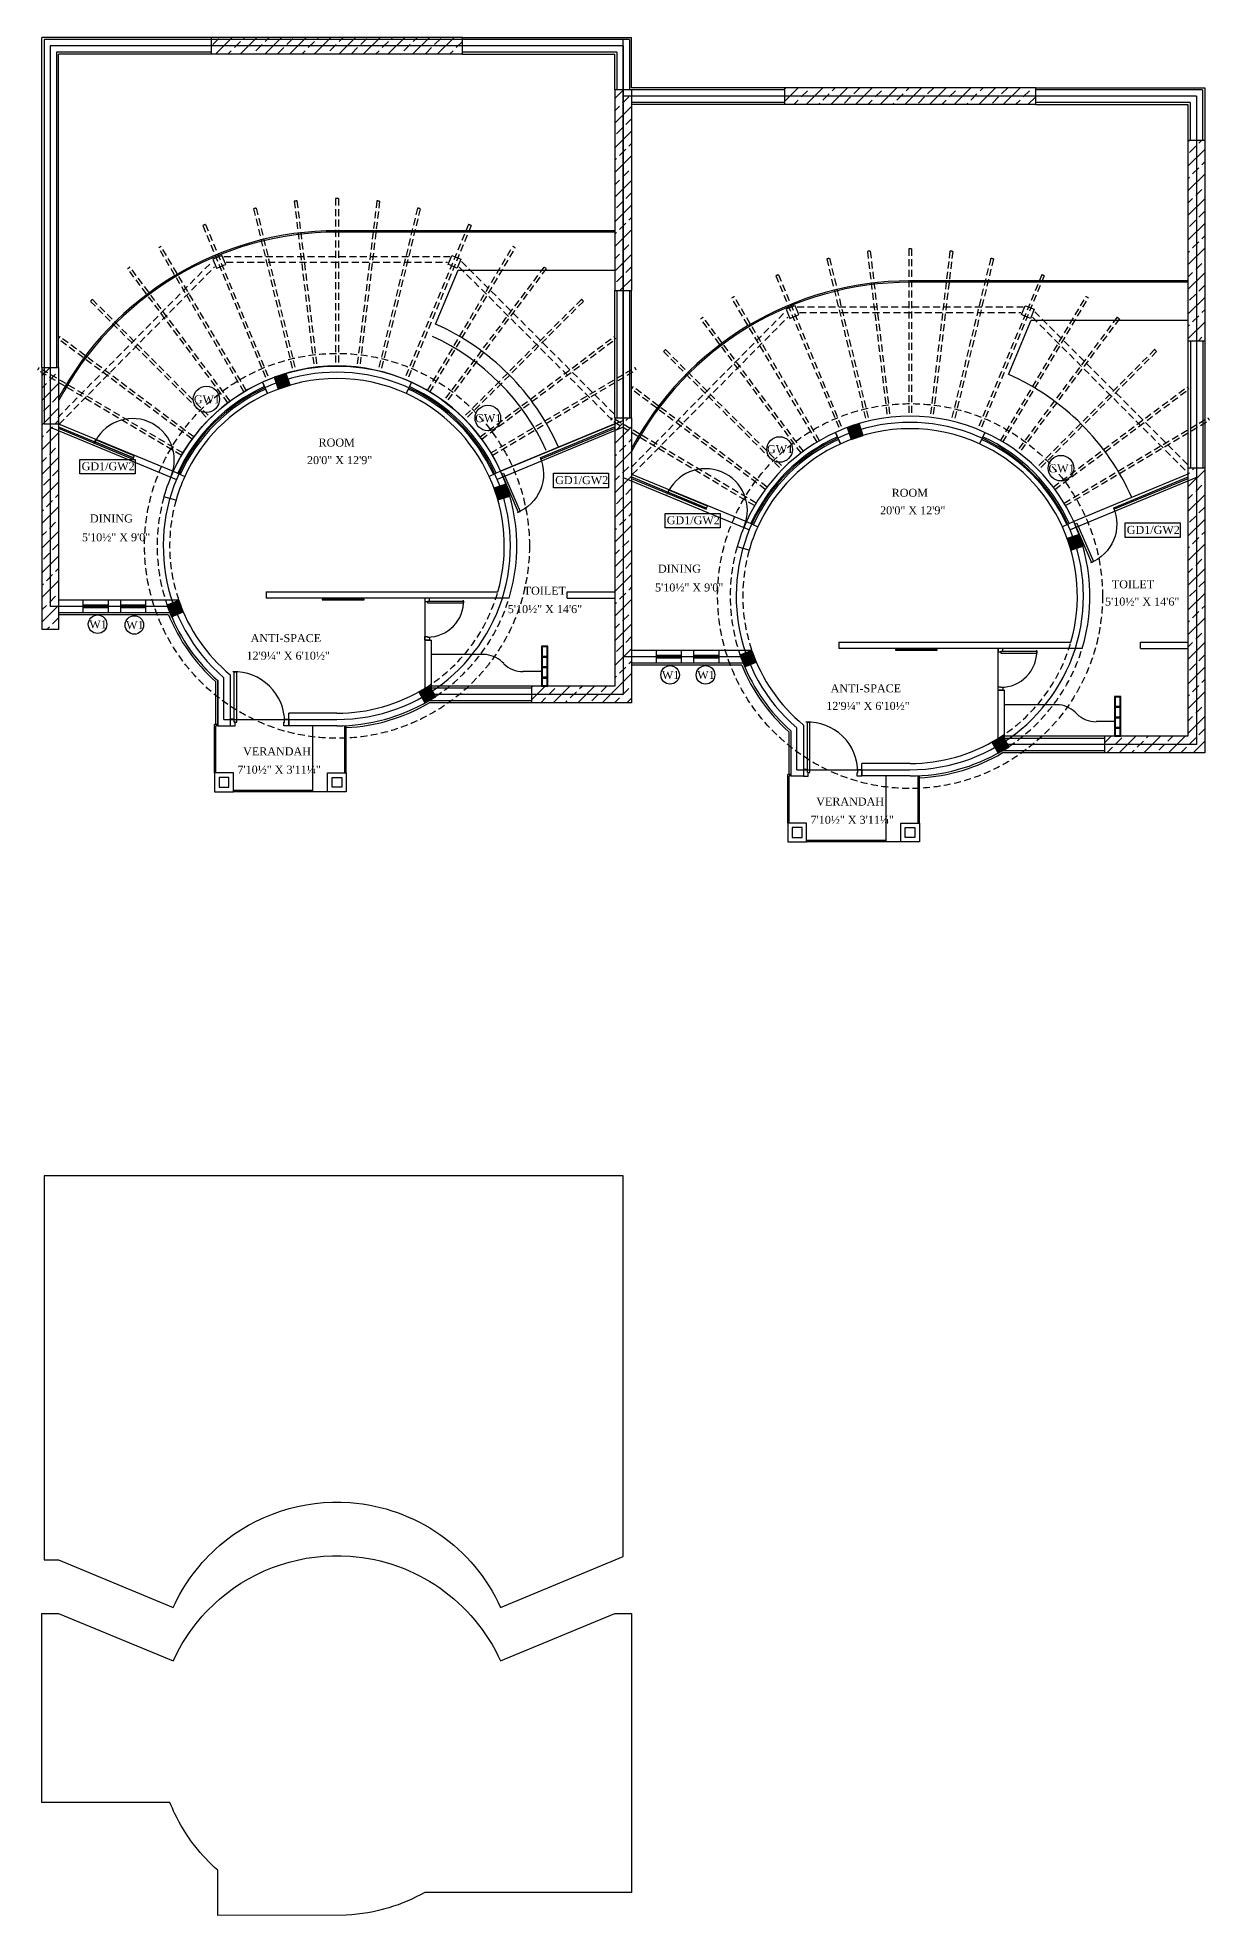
# Model space of a CAD drawing. Extents: x -87 to 3795, y -1857 to 1499.
# Drawn here: x 2230 to 3071, y -1857 to -511 of the extents above; entities that cross this region are included whole.
import ezdxf

# ---------------------------------------------------------------- set-up
doc = ezdxf.new("R2010")
doc.units = 0
doc.header["$LTSCALE"] = 20
doc.header["$MEASUREMENT"] = 0
doc.linetypes.add('HIDDEN', pattern=[0.375, 0.25, -0.125])
doc.layers.get('0').update_dxf_attribs({"linetype": 'CONTINUOUS'})
for name, color, linetype in [('AREA', 3, 'CONTINUOUS'), ('centreline', 31, 'CONTINUOUS'), ('COLUMN', 31, 'CONTINUOUS'), ('DOOR', 1, 'CONTINUOUS'), ('glass', 4, 'CONTINUOUS'), ('GLASS BRICKS', 4, 'CONTINUOUS'), ('HATCH', 8, 'CONTINUOUS'), ('kalkaal', 7, 'CONTINUOUS'), ('pergola', 7, 'CONTINUOUS'), ('text', 2, 'CONTINUOUS'), ('wall', 13, 'CONTINUOUS'), ('win text', 2, 'CONTINUOUS'), ('window', 4, 'CONTINUOUS'), ('window sill', 5, 'CONTINUOUS')]:
    doc.layers.add(name, color=color, linetype=linetype)
doc.layers.add('correct', color=230, linetype='CONTINUOUS', plot=False)
doc.styles.add('style5', font='times_2.ttf')
pattern_1 = [(45, (-93171.765, 72186.083), (-8.8388348, 8.8388348), []), (45, (-93162.926, 72186.083), (-8.8388348, 8.8388348), [6.25, -3.125])]

# ---------------------------------------------------------------- blocks, each defined once
blk = doc.blocks.new('DR1H902')
at = {"color": 0}
for p, q in [((-0.5, 0), (-0.5, 1)), ((-0.5, 1), (-0.45, 1)), ((-0.45, 0), (-0.45, 1)), ((-0.5, 0), (-0.45, 0))]:
    blk.add_line(p, q, dxfattribs=at)
blk.add_arc((-0.5, 0), 1, 0, 91.707, dxfattribs=at)
blk = doc.blocks.new('A$C3B4262AC')
at = {"layer": 'DOOR'}
for p, q in [((0, 4), (0, 0)), ((2.5, 4), (0, 4)), ((0, 0), (3, 0)), ((2.5, 2.25), (2.5, 4)), ((3, 2.25), (2.5, 2.25)), ((3, 0), (3, 2.25))]:
    blk.add_line(p, q, dxfattribs=at)
blk = doc.blocks.new('A$C1F9E242A')
blk.add_blockref('A$C3B4262AC', (0, 0))
at = {"xscale": -1}
blk.add_blockref('A$C3B4262AC', (36, 0), dxfattribs=at)
at = {"layer": 'DOOR', "xscale": -31, "yscale": 31, "zscale": 68.88888888888889}
blk.add_blockref('DR1H902', (18, 2.2), dxfattribs=at)
blk = doc.blocks.new('*U18')
at = {"xscale": 1.333333333333333, "yscale": 1.333333333333333, "zscale": 1.333333333333333}
blk.add_blockref('A$C1F9E242A', (-44, -5.4), dxfattribs=at)
blk = doc.blocks.new('DR1H1802')
at = {"color": 0}
for p, q in [((-0.5, 0.1125), (-1.5, 0.1125)), ((-1.5, 0.0625), (-1.5, 0.1125)), ((-0.5, 0.0625), (-1.5, 0.0625)), ((-0.5, 0.0625), (-0.5, 0.1125)), ((-0.5, 0.09375), (-0.5, 0.09375))]:
    blk.add_line(p, q, dxfattribs=at)
blk.add_arc((-0.5, 0), 1, 0, 180, dxfattribs=at)

msp = doc.modelspace()

# ---------------------------------------------------------------- hatches: boundary and pattern name
at = {"layer": 'HATCH'}
h = msp.add_hatch(dxfattribs=at)
h.set_pattern_fill('ANSI33', color=256, scale=50, style=0)
h.set_pattern_definition(pattern_1)
h.paths.add_polyline_path([(2355.2, -510.5), (2355.2, -522.5), (2535.2, -522.5), (2535.2, -510.5)])
h = msp.add_hatch(dxfattribs=at)
h.set_pattern_fill('ANSI33', color=256, scale=50, style=0)
h.set_pattern_definition(pattern_1)
h.paths.add_polyline_path([(2644.5, -692), (2656.5, -692), (2656.5, -548), (2644.5, -548)])
h = msp.add_hatch(dxfattribs=at)
h.set_pattern_fill('ANSI33', color=256, scale=50, style=0)
h.set_pattern_definition(pattern_1)
h.paths.add_polyline_path([(2766.3, -546.5), (2766.3, -558.5), (2946.3, -558.5), (2946.3, -558.5), (2946.3, -546.5)])
h = msp.add_hatch(dxfattribs=at)
h.set_pattern_fill('ANSI33', color=256, scale=50, style=0)
h.set_pattern_definition(pattern_1)
h.paths.add_polyline_path([(3067.5, -584.1), (3055.5, -584.1), (3055.5, -728), (3067.5, -728)])
h = msp.add_hatch(dxfattribs=at)
h.set_pattern_fill('ANSI33', color=256, scale=50, style=0)
h.set_pattern_definition(pattern_1)
h.paths.add_polyline_path([(2245.6, -747.1), (2233.6, -747.1), (2233.6, -935), (2245.6, -935)])
for points in [[(2400.2, -754.1), (2403.1, -762.7), (2411.6, -759.8), (2408.8, -751.3)], [(2811.2, -790.1), (2814, -798.7), (2822.6, -795.8), (2819.7, -787.3)], [(2557.8, -833.6), (2560.6, -842.1), (2569.1, -839.3), (2566.3, -830.8)], [(2968.8, -869.6), (2971.6, -878.1), (2980.2, -875.3), (2977.4, -866.8)], [(2323.2, -917.5), (2326.6, -925.8), (2334.9, -922.4), (2331.5, -914.1)], [(2734.2, -953.4), (2737.6, -961.8), (2745.9, -958.4), (2742.5, -950)], [(2504, -979.6), (2508.3, -987.5), (2516.2, -983.2), (2511.9, -975.3)], [(2914.9, -1015.7), (2919.3, -1023.6), (2927.2, -1019.3), (2922.9, -1011.4)]]:
    msp.add_hatch(color=256, dxfattribs=at).paths.add_polyline_path(points)
h = msp.add_hatch(dxfattribs=at)
h.set_pattern_fill('ANSI33', color=256, scale=50, style=0)
h.set_pattern_definition(pattern_1)
h.paths.add_polyline_path([(2644.5, -975.5), (2584.9, -975.5), (2584.9, -987.5), (2656.5, -987.5), (2656.5, -783.1), (2644.5, -783.1)])
h = msp.add_hatch(dxfattribs=at)
h.set_pattern_fill('ANSI33', color=256, scale=50, style=0)
h.set_pattern_definition(pattern_1)
h.paths.add_polyline_path([(3055.5, -1011.5), (2995.9, -1011.5), (2995.9, -1023.5), (3067.5, -1023.5), (3067.5, -819.1), (3055.5, -819.1)])

# ---------------------------------------------------------------- linework, layer by layer
for p, q in [((2233.6, -747.1), (2233.6, -510.5)), ((2355.2, -510.5), (2233.6, -510.5)), ((2535.2, -510.5), (2656.5, -510.5)), ((2656.5, -546.5), (2656.5, -510.5)), ((2245.6, -747.1), (2245.6, -522.5)), ((2355.2, -522.5), (2245.6, -522.5)), ((2535.2, -522.5), (2644.5, -522.5)), ((2644.5, -548), (2644.5, -522.5)), ((2766.3, -546.5), (2656.5, -546.5)), ((2946.3, -546.5), (3067.5, -546.5)), ((3067.5, -546.5), (3067.5, -584.1)), ((2766.3, -558.5), (2656.5, -558.5)), ((2946.3, -558.5), (3055.5, -558.5)), ((3055.5, -558.5), (3055.5, -584.1)), ((2529.8, -649), (2445.2, -649)), ((2529.8, -650), (2445.2, -650)), ((2644.5, -649), (2529.8, -649)), ((2644.5, -650), (2529.8, -650)), ((2515.9, -716.1), (2532, -677.2)), ((2532, -677.2), (2644.5, -677.2)), ((2940.8, -685), (2856.2, -685)), ((2940.8, -686), (2856.2, -686)), ((3055.5, -685), (2940.8, -685)), ((3055.5, -686), (2940.8, -686)), ((2644.5, -783.1), (2644.5, -692)), ((2656.5, -783.1), (2656.5, -692)), ((2926.9, -752.1), (2943, -713.2)), ((2943, -713.2), (3055.5, -713.2)), ((3055.5, -728), (3055.5, -819.1)), ((3067.5, -728), (3067.5, -819.1)), ((2245.6, -787.5), (2327.8, -821.5)), ((2644.5, -787.6), (2562.5, -821.5)), ((2656.5, -823.5), (2738.8, -857.5)), ((3055.5, -823.6), (2973.6, -857.5)), ((2508.4, -942.5), (2508.4, -912.5)), ((2610.4, -908), (2644.6, -908)), ((2610.4, -912.5), (2610.4, -908)), ((2610.4, -912.5), (2644.6, -912.5)), ((2324.4, -924.5), (2245.6, -924.5)), ((2552.4, -953), (2512.9, -953)), ((2919.4, -978.5), (2919.4, -948.5)), ((3021.5, -944), (3055.5, -944)), ((3021.5, -948.5), (3021.5, -944)), ((3021.5, -948.5), (3055.5, -948.5)), ((2591.9, -965), (2578.5, -965)), ((2735.5, -960.5), (2656.5, -960.5)), ((2358.2, -972.3), (2358.2, -1003)), ((2584.9, -975.5), (2512.9, -975.5)), ((2584.9, -987.5), (2511.3, -987.5)), ((2963.4, -989), (2923.9, -989)), ((2359.7, -1003), (2357.4, -1003)), ((2357.4, -1037.8), (2357.4, -1003)), ((2359.7, -1004), (2358.4, -1004)), ((2358.4, -1037.8), (2358.4, -1004)), ((2427.9, -1051.3), (2427.9, -1004)), ((2450.9, -1037.8), (2450.9, -1003.9)), ((2451.9, -1037.8), (2451.9, -1003.9)), ((2769.2, -1008.3), (2769.2, -1039)), ((3002.9, -1001), (2989.6, -1001)), ((2995.9, -1011.5), (2923.9, -1011.5)), ((2995.9, -1023.5), (2922.3, -1023.5)), ((2770.7, -1039), (2768.5, -1039)), ((2768.5, -1073.8), (2768.5, -1039)), ((2770.7, -1040), (2769.5, -1040)), ((2769.5, -1073.8), (2769.5, -1040)), ((2839, -1087.3), (2839, -1040)), ((2862, -1073.8), (2862, -1039.9)), ((2863, -1073.8), (2863, -1039.9)), ((2427.9, -1050.3), (2370.9, -1050.3)), ((2438.4, -1051.3), (2370.9, -1051.3)), ((2839, -1086.3), (2782, -1086.3)), ((2849.5, -1087.3), (2782, -1087.3))]:
    msp.add_line(p, q)
for points in [[(2357.4, -1051.3), (2370.9, -1051.3), (2370.9, -1037.8), (2357.4, -1037.8)], [(2451.9, -1051.3), (2438.4, -1051.3), (2438.4, -1037.8), (2451.9, -1037.8)], [(2768.5, -1087.3), (2782, -1087.3), (2782, -1073.8), (2768.5, -1073.8)], [(2863, -1087.3), (2849.5, -1087.3), (2849.5, -1073.8), (2863, -1073.8)]]:
    msp.add_lwpolyline(points, close=True)
at = {"linetype": 'HIDDEN'}
for centre in [(2445.2, -875), (2856.2, -911)]:
    msp.add_circle(centre, 138, dxfattribs=at)
for centre, radius, start, end in [((2445.2, -875), 226, 90, 152.0209), ((2445.2, -875), 225, 90, 152.5041), ((2856.2, -911), 226, 90, 152.0669), ((2856.2, -911), 225, 90, 152.551), ((2445.2, -875), 174, 23.982, 66.018), ((2856.2, -911), 174, 23.982, 66.018), ((2445.2, -875), 129, 114.4991, 155.5009), ((2445.2, -875), 120, 114.4991, 155.5009), ((2445.2, -875), 120, 24.4991, 65.5009), ((2445.2, -875), 129, 24.4991, 65.5009), ((2856.2, -911), 129, 114.4991, 155.5009), ((2856.2, -911), 129, 24.4991, 65.5009), ((2856.2, -911), 120, 114.4991, 155.5009), ((2856.2, -911), 120, 24.4991, 65.5009), ((2445.2, -875), 130.5, 202.291, 228.1897), ((2549.5, -973.9), 21.1, 43.4413, 82.0364), ((2578.6, -945.3), 19.8, 225.7427, 270.1546), ((2856.2, -911), 130.5, 202.291, 228.1897), ((2445.2, -875), 130.5, 272.9649, 300.4503), ((2960.5, -1009.9), 21.1, 43.4413, 82.0364), ((2989.6, -981.3), 19.8, 225.7427, 270.1546), ((2856.2, -911), 130.5, 272.9649, 300.4503)]:
    msp.add_arc(centre, radius, start, end)
for centre, radius, start, end in [((2445.2, -875), 129, 164.1278, 198.9656), ((2445.2, -875), 120, 164.1278, 198.9656), ((2856.2, -911), 129, 164.1278, 198.9656), ((2856.2, -911), 120, 164.1278, 198.9656), ((2445.2, -875), 120, 301.7883, 344.038), ((2445.2, -875), 129, 303.2907, 343.1003), ((2856.2, -911), 120, 301.7883, 344.038), ((2856.2, -911), 129, 303.2907, 343.1003)]:
    msp.add_arc(centre, radius, start, end, dxfattribs=at)
at = {"layer": 'AREA'}
msp.add_line((2359.7, -1004), (2359.7, -971.6), dxfattribs=at)
for points in [[(2245.6, -787.5), (2327.8, -821.5, -0.108644), (2361, -777.2, -0.198648), (2454.7, -746.4, -0.273839), (2562.5, -821.5), (2650.5, -785.1), (2650.5, -512), (2235.1, -512), (2235.2, -787.5)], [(2245.6, -1602.1), (2327.8, -1636.1, -0.108644), (2361, -1591.8, -0.198648), (2454.7, -1561, -0.273839), (2562.5, -1636.1), (2650.5, -1599.7), (2650.5, -1326.6), (2235.1, -1326.6), (2235.2, -1602.1)]]:
    msp.add_lwpolyline(points, format="xyb", close=True, dxfattribs=at)
msp.add_lwpolyline([(2245.6, -1640.5), (2327.8, -1674.5, -0.108644), (2361, -1630.2, -0.198648), (2454.7, -1599.4, -0.273839), (2562.5, -1674.5), (2644.5, -1640.5), (2656.5, -1640.5), (2656.5, -1840.5), (2508.3, -1840.5, -0.054707), (2482.4, -1851.5, -0.060154), (2451.9, -1856.8), (2359.7, -1857), (2359.7, -1824.6, -0.046657), (2343.2, -1807.1, -0.069738), (2325.4, -1776), (2233.6, -1776), (2233.6, -1640.5), (2245.6, -1640.5)], format="xyb", dxfattribs=at)
msp.add_arc((2445.2, -875), 129, 217.8018, 228.4869, dxfattribs=at)
at = {"layer": 'centreline'}
for p, q in [((2650.5, -516.5), (2239.6, -516.5)), ((2239.6, -516.5), (2239.6, -918.5)), ((2650.5, -516.5), (2650.5, -981.5)), ((3061.5, -552.5), (2650.5, -552.5)), ((3061.5, -552.5), (3061.5, -1017.5)), ((2239.6, -789.9), (2330.1, -827.4)), ((2650.5, -789.9), (2560.1, -827.4)), ((2650.5, -825.9), (2741, -863.4)), ((3061.5, -825.9), (2971.1, -863.4)), ((2328.4, -918.5), (2239.6, -918.5)), ((2739.4, -954.5), (2650.5, -954.5)), ((2364.1, -999.5), (2364.1, -969.6)), ((2650.5, -981.5), (2509.6, -981.5)), ((2364.1, -999.5), (2445.1, -999.5)), ((2775, -1035.5), (2775, -1005.6)), ((3061.5, -1017.5), (2920.5, -1017.5)), ((2775, -1035.5), (2856.1, -1035.5))]:
    msp.add_line(p, q, dxfattribs=at)
for centre in [(2445.1, -875), (2856, -911)]:
    msp.add_arc(centre, 124.5, 269.991, 229.413, dxfattribs=at)
at = {"layer": 'COLUMN'}
for points in [[(2403.1, -762.7), (2411.6, -759.8), (2408.8, -751.3), (2400.2, -754.1)], [(2814, -798.7), (2822.6, -795.8), (2819.7, -787.3), (2811.2, -790.1)], [(2560.6, -842.1), (2569.1, -839.3), (2566.3, -830.8), (2557.8, -833.6)], [(2971.6, -878.1), (2980.2, -875.3), (2977.4, -866.8), (2968.8, -869.6)], [(2326.6, -925.8), (2334.9, -922.4), (2331.5, -914.1), (2323.2, -917.5)], [(2737.6, -961.8), (2745.9, -958.4), (2742.5, -950), (2734.2, -953.4)], [(2508.3, -987.5), (2516.2, -983.2), (2511.9, -975.3), (2504, -979.6)], [(2919.3, -1023.6), (2927.2, -1019.3), (2922.9, -1011.4), (2914.9, -1015.7)]]:
    msp.add_lwpolyline(points, close=True, dxfattribs=at)
at = {"layer": 'correct'}
msp.add_arc((2445.2, -875), 165, 24.4991, 65.5009, dxfattribs=at)
at = {"layer": 'glass'}
for p, q in [((2245.6, -789.7), (2299.2, -811.9)), ((2245.6, -790.7), (2298.8, -812.8)), ((2644.5, -789.7), (2591.1, -811.9)), ((2644.5, -790.8), (2591.5, -812.8)), ((2656.5, -825.6), (2710.3, -847.9)), ((2656.5, -826.7), (2709.9, -848.8)), ((3055.5, -825.8), (3002.1, -847.9)), ((3055.5, -826.9), (3002.5, -848.8))]:
    msp.add_line(p, q, dxfattribs=at)
for points in [[(2434.7, -913.3), (2434.7, -913.8), (2464.7, -913.8), (2464.7, -913.3)], [(2845.7, -949.3), (2845.7, -949.8), (2875.7, -949.8), (2875.7, -949.3)]]:
    msp.add_lwpolyline(points, close=True, dxfattribs=at)
for centre, start, end in [((2445.2, -875), 156.5991, 156.9595), ((2445.2, -875), 23.0405, 23.4009), ((2856.2, -911), 156.5991, 156.9595), ((2856.2, -911), 23.0405, 23.4009)]:
    msp.add_arc(centre, 159, start, end, dxfattribs=at)
at = {"layer": 'GLASS BRICKS'}
for points in [[(2591.9, -947), (2591.9, -954.5), (2596.4, -954.5), (2596.4, -947)], [(2591.9, -954.5), (2591.9, -962), (2596.4, -962), (2596.4, -954.5)], [(2591.9, -962), (2591.9, -969.5), (2596.4, -969.5), (2596.4, -962)], [(2591.9, -969.5), (2591.9, -975.5), (2596.4, -975.5), (2596.4, -969.5)], [(3002.9, -983), (3002.9, -990.5), (3007.4, -990.5), (3007.4, -983)], [(3002.9, -990.5), (3002.9, -998), (3007.4, -998), (3007.4, -990.5)], [(3002.9, -998), (3002.9, -1005.5), (3007.4, -1005.5), (3007.4, -998)], [(3002.9, -1005.5), (3002.9, -1011.5), (3007.4, -1011.5), (3007.4, -1005.5)]]:
    msp.add_lwpolyline(points, close=True, dxfattribs=at)
at = {"layer": 'GLASS BRICKS', "color": 8}
for points in [[(2592.4, -947.5), (2592.4, -954), (2595.9, -954), (2595.9, -947.5)], [(2592.4, -955), (2592.4, -961.5), (2595.9, -961.5), (2595.9, -955)], [(2592.4, -962.5), (2592.4, -969), (2595.9, -969), (2595.9, -962.5)], [(2592.4, -970), (2592.4, -975), (2595.9, -975), (2595.9, -970)], [(3003.4, -983.5), (3003.4, -990), (3006.9, -990), (3006.9, -983.5)], [(3003.4, -991), (3003.4, -997.5), (3006.9, -997.5), (3006.9, -991)], [(3003.4, -998.5), (3003.4, -1005), (3006.9, -1005), (3006.9, -998.5)], [(3003.4, -1006), (3003.4, -1011), (3006.9, -1011), (3006.9, -1006)]]:
    msp.add_lwpolyline(points, close=True, dxfattribs=at)
at = {"layer": 'kalkaal'}
for points in [[(2358.9, -675.9), (2360.9, -675.1), (2362.3, -674.5), (2363.9, -673.8), (2365.4, -673.2), (2362.7, -666.8), (2361.6, -667.2), (2360.7, -667.6), (2359.8, -667.9), (2359.2, -668.2), (2356.2, -669.4)], [(2531.4, -675.9), (2529.5, -675.1), (2528, -674.5), (2526.5, -673.8), (2525, -673.2), (2527.6, -666.8), (2528.7, -667.2), (2529.6, -667.6), (2530.5, -667.9), (2531.1, -668.2), (2534.1, -669.4)], [(2769.9, -711.9), (2771.9, -711.1), (2773.4, -710.5), (2774.9, -709.8), (2776.4, -709.2), (2773.7, -702.8), (2772.6, -703.2), (2771.8, -703.6), (2770.9, -703.9), (2770.2, -704.2), (2767.3, -705.4)], [(2942.5, -711.9), (2940.5, -711.1), (2939.1, -710.5), (2937.5, -709.8), (2936, -709.2), (2938.7, -702.8), (2939.8, -703.2), (2940.7, -703.6), (2941.5, -703.9), (2942.2, -704.2), (2945.2, -705.4)], [(2360.7, -1048), (2367.7, -1048), (2367.7, -1041), (2360.7, -1041)], [(2448.7, -1048), (2441.7, -1048), (2441.7, -1041), (2448.7, -1041)], [(2771.7, -1084), (2778.7, -1084), (2778.7, -1077), (2771.7, -1077)], [(2859.7, -1084), (2852.7, -1084), (2852.7, -1077), (2859.7, -1077)]]:
    msp.add_lwpolyline(points, close=True, dxfattribs=at)
at = {"layer": 'pergola', "linetype": 'HIDDEN'}
for p, q in [((2414.6, -627.9), (2428.8, -746.9)), ((2416.5, -627.7), (2430.8, -746.6)), ((2444.2, -626), (2444.2, -745.8)), ((2446.2, -626), (2446.2, -745.8)), ((2473.8, -627.7), (2459.5, -746.6)), ((2475.8, -627.9), (2461.5, -746.9)), ((2348.9, -645.4), (2394.9, -756.3)), ((2350.8, -644.6), (2396.7, -755.5)), ((2385.4, -633.3), (2413.7, -749.9)), ((2387.3, -632.8), (2415.6, -749.3)), ((2503, -632.8), (2474.7, -749.3)), ((2504.9, -633.3), (2476.6, -749.9)), ((2539.5, -644.6), (2493.6, -755.5)), ((2541.4, -645.4), (2495.4, -756.3)), ((2244.9, -783.1), (2355.8, -671)), ((2378.5, -764.6), (2317.3, -661.4)), ((2380.2, -763.6), (2319, -660.3)), ((2364.1, -667.6), (2526.2, -667.6)), ((2365.8, -671.6), (2524.5, -671.6)), ((2510.1, -763.6), (2571.3, -660.3)), ((2511.8, -764.7), (2573, -661.4)), ((2534.5, -671.1), (2644.4, -780.9)), ((2796.4, -669.3), (2824.8, -785.9)), ((2798.4, -668.8), (2826.7, -785.3)), ((2825.6, -663.9), (2839.9, -782.9)), ((2827.6, -663.7), (2841.8, -782.6)), ((2855.2, -662), (2855.2, -781.8)), ((2857.2, -662), (2857.2, -781.8)), ((2884.8, -663.7), (2870.6, -782.6)), ((2886.8, -663.9), (2872.6, -782.9)), ((2914, -668.8), (2885.7, -785.3)), ((2916, -669.3), (2887.7, -785.9)), ((2246, -787.7), (2357.4, -675)), ((2367, -772.4), (2295.1, -676.3)), ((2368.6, -771.2), (2296.7, -675.1)), ((2593.6, -675.1), (2521.6, -771.2)), ((2595.2, -676.3), (2523.2, -772.4)), ((2532.9, -675.1), (2642.9, -785.1)), ((2760, -681.4), (2806, -792.3)), ((2761.8, -680.6), (2807.8, -791.5)), ((2950.6, -680.6), (2904.6, -791.5)), ((2952.4, -681.4), (2906.5, -792.3)), ((2268.4, -699.7), (2353.3, -784.6)), ((2269.8, -698.3), (2354.7, -783.2)), ((2620.5, -698.3), (2535.6, -783.2)), ((2621.9, -699.7), (2537, -784.6)), ((2789.6, -800.6), (2728.4, -697.4)), ((2791.3, -799.6), (2730.1, -696.3)), ((2921.1, -799.6), (2982.3, -696.3)), ((2922.8, -800.7), (2984.1, -697.4)), ((2656.5, -818.5), (2766.8, -707)), ((2657.1, -823.7), (2768.5, -711)), ((2778.1, -808.4), (2706.1, -712.3)), ((2779.7, -807.2), (2707.7, -711.1)), ((2775.2, -703.6), (2937.2, -703.6)), ((2776.8, -707.6), (2935.6, -707.6)), ((3004.7, -711.1), (2932.7, -807.2)), ((3006.3, -712.3), (2934.3, -808.4)), ((2943.9, -711.1), (3055.5, -822.7)), ((2945.6, -707.1), (3055.4, -816.9)), ((2341.3, -798.5), (2245.3, -726.6)), ((2342.5, -796.9), (2246.5, -725)), ((2547.8, -796.9), (2643.9, -725)), ((2549, -798.5), (2645.1, -726.6)), ((2679.4, -735.7), (2764.3, -820.6)), ((2680.8, -734.3), (2765.8, -819.2)), ((3031.6, -734.3), (2946.7, -819.2)), ((3033, -735.7), (2948.1, -820.6)), ((2333.7, -810.1), (2230.5, -748.9)), ((2334.7, -808.4), (2231.5, -747.2)), ((2555.6, -808.4), (2658.8, -747.2)), ((2556.6, -810.1), (2659.8, -748.9)), ((2752.4, -834.5), (2656.3, -762.6)), ((2753.6, -832.9), (2657.5, -761)), ((2958.9, -832.9), (3054.9, -761)), ((2960.1, -834.5), (3056.1, -762.6)), ((2744.7, -846.1), (2641.5, -784.9)), ((2745.8, -844.4), (2642.5, -783.2)), ((2966.7, -844.4), (3069.9, -783.2)), ((2967.7, -846.1), (3070.9, -784.9))]:
    msp.add_line(p, q, dxfattribs=at)
for centre, start, end in [((2445.2, -875), 96.5984, 97.0587), ((2445.2, -875), 89.7699, 90.2301), ((2445.2, -875), 82.9413, 83.4016), ((2445.2, -875), 112.2699, 112.7301), ((2445.2, -875), 103.4308, 103.891), ((2445.2, -875), 76.109, 76.5692), ((2445.2, -875), 67.2699, 67.7301), ((2445.2, -875), 120.4359, 120.8961), ((2445.2, -875), 59.1035, 59.5637), ((2856.2, -911), 103.4308, 103.891), ((2856.2, -911), 96.5984, 97.0587), ((2856.2, -911), 89.7699, 90.2301), ((2856.2, -911), 82.9413, 83.4016), ((2856.2, -911), 76.109, 76.5692), ((2445.2, -875), 126.6036, 127.0638), ((2445.2, -875), 52.9363, 53.3965), ((2856.2, -911), 112.2699, 112.7301), ((2856.2, -911), 67.2699, 67.7301), ((2445.2, -875), 134.7699, 135.2301), ((2445.2, -875), 44.7699, 45.2301), ((2856.2, -911), 120.4359, 120.8961), ((2856.2, -911), 59.1035, 59.5637), ((2856.2, -911), 126.6036, 127.0638), ((2856.2, -911), 52.9363, 53.3965), ((2445.2, -875), 142.9363, 143.3965), ((2445.2, -875), 36.6035, 37.0637), ((2856.2, -911), 134.7699, 135.2301), ((2856.2, -911), 44.7699, 45.2301), ((2445.2, -875), 149.1035, 149.5637), ((2445.2, -875), 30.4363, 30.8965), ((2856.2, -911), 142.9363, 143.3965), ((2856.2, -911), 36.6035, 37.0637), ((2856.2, -911), 149.1035, 149.5637), ((2856.2, -911), 30.4363, 30.8965)]:
    msp.add_arc(centre, 249, start, end, dxfattribs=at)
at = {"layer": 'wall'}
for p, q in [((2535.2, -510.5), (2355.2, -510.5)), ((2355.2, -522.5), (2355.2, -510.5)), ((2535.2, -522.5), (2535.2, -510.5)), ((2355.2, -512), (2235.1, -512)), ((2235.1, -512), (2235.1, -747.1)), ((2355.2, -521), (2244.1, -521)), ((2244.1, -521), (2244.1, -747.1)), ((2535.2, -522.5), (2355.2, -522.5)), ((2655, -512), (2535.2, -512)), ((2646, -521), (2535.2, -521)), ((2646, -521), (2646, -548)), ((2655, -512), (2655, -548)), ((2766.3, -548), (2644.5, -548)), ((2644.5, -548), (2644.5, -692)), ((2656.5, -548), (2656.5, -692)), ((2946.3, -546.5), (2766.3, -546.5)), ((2766.3, -558.5), (2766.3, -546.5)), ((2946.3, -558.5), (2946.3, -546.5)), ((3066, -548), (2946.3, -548)), ((3066, -548), (3066, -584.1)), ((2766.3, -557), (2656.5, -557)), ((2946.3, -558.5), (2766.3, -558.5)), ((3057, -557), (2946.3, -557)), ((3057, -557), (3057, -584.1)), ((3055.5, -584.1), (3067.5, -584.1)), ((3055.5, -584.1), (3055.5, -728)), ((3067.5, -584.1), (3067.5, -728)), ((2644.5, -692), (2656.5, -692)), ((2646, -692), (2646, -783.1)), ((2655, -692), (2655, -783.1)), ((3055.5, -728), (3067.5, -728)), ((3057.2, -728), (3057.2, -819.1)), ((3066.2, -728), (3066.2, -819.1)), ((2233.6, -747.1), (2233.6, -935)), ((2233.6, -747.1), (2245.6, -747.1)), ((2245.6, -747.1), (2245.6, -935)), ((2391.7, -757.6), (2395.4, -765.8)), ((2395.4, -765.8), (2391.7, -757.6)), ((2498.7, -757.6), (2494.9, -765.8)), ((2644.5, -783.1), (2644.5, -975.5)), ((2644.5, -783.1), (2656.5, -783.1)), ((2656.5, -783.1), (2656.5, -987.5)), ((2802.7, -793.6), (2806.4, -801.8)), ((2806.4, -801.8), (2802.7, -793.6)), ((2909.7, -793.6), (2906, -801.8)), ((3055.5, -819.1), (3055.5, -1011.5)), ((3055.5, -819.1), (3067.5, -819.1)), ((3067.5, -819.1), (3067.5, -1023.5)), ((2327.8, -821.5), (2336, -825.3)), ((2562.5, -821.5), (2554.4, -825.3)), ((2329.7, -842.2), (2321.1, -839.8)), ((2738.8, -857.5), (2747, -861.3)), ((2973.6, -857.5), (2965.4, -861.3)), ((2740.8, -878.2), (2732.1, -875.8)), ((2263, -914), (2245.6, -914)), ((2263, -914), (2263, -923)), ((2281, -914), (2281, -923)), ((2290, -914), (2281, -914)), ((2290, -914), (2290, -923)), ((2308, -914), (2308, -923)), ((2331.7, -914), (2308, -914)), ((2394.4, -908), (2394.4, -912.5)), ((2394.4, -908), (2560.5, -908)), ((2568.6, -912.5), (2394.4, -912.5)), ((2263, -923), (2245.6, -923)), ((2290, -923), (2281, -923)), ((2325.4, -923), (2308, -923)), ((2245.6, -935), (2233.6, -935)), ((2508.4, -942.5), (2512.9, -942.5)), ((2508.4, -977), (2508.4, -942.5)), ((2512.9, -977), (2512.9, -942.5)), ((2674, -950), (2656.5, -950)), ((2674, -950), (2674, -959)), ((2692, -950), (2692, -959)), ((2701, -950), (2692, -950)), ((2701, -950), (2701, -959)), ((2719, -950), (2719, -959)), ((2742.7, -950), (2719, -950)), ((2805.2, -944), (2805.2, -948.5)), ((2805.2, -944), (2971.6, -944)), ((2979.6, -948.5), (2805.2, -948.5)), ((2368.7, -967.5), (2368.7, -1004)), ((2674, -959), (2656.5, -959)), ((2701, -959), (2692, -959)), ((2736.5, -959), (2719, -959)), ((2359.7, -971.6), (2359.7, -1004)), ((2584.9, -977), (2512.9, -977)), ((2584.9, -987.5), (2584.9, -975.5)), ((2644.5, -975.5), (2584.9, -975.5)), ((2919.4, -978.5), (2923.9, -978.5)), ((2919.4, -1013), (2919.4, -978.5)), ((2923.9, -1013), (2923.9, -978.5)), ((2445.2, -995), (2410.7, -995)), ((2410.7, -1004), (2410.7, -995)), ((2584.9, -986), (2510.9, -986)), ((2656.5, -987.5), (2584.9, -987.5)), ((2359.7, -1004), (2368.7, -1004)), ((2445.2, -1004), (2410.7, -1004)), ((2770.7, -1007.6), (2770.7, -1040)), ((2779.7, -1003.5), (2779.7, -1040)), ((2995.9, -1022), (2921.9, -1022)), ((2995.9, -1013), (2923.9, -1013)), ((2995.9, -1023.5), (2995.9, -1011.5)), ((3055.5, -1011.5), (2995.9, -1011.5)), ((2856.2, -1031), (2821.7, -1031)), ((2821.7, -1040), (2821.7, -1031)), ((3067.5, -1023.5), (2995.9, -1023.5)), ((2770.7, -1040), (2779.7, -1040)), ((2856.2, -1040), (2821.7, -1040))]:
    msp.add_line(p, q, dxfattribs=at)
for centre, radius, start, end in [((2445.2, -875), 129, 65.5009, 114.4991), ((2445.2, -875), 120, 65.5009, 114.4991), ((2856.2, -911), 129, 65.5009, 114.4991), ((2856.2, -911), 120, 65.5009, 114.4991), ((2445.2, -875), 129, 155.5005, 164.1278), ((2445.2, -875), 120, 155.5005, 164.1278), ((2445.2, -875), 120, 344.038, 24.4991), ((2445.2, -875), 129, 343.1003, 24.4991), ((2856.2, -911), 129, 155.5005, 164.1278), ((2856.2, -911), 120, 155.5005, 164.1278), ((2856.2, -911), 120, 344.038, 24.4991), ((2856.2, -911), 129, 343.1003, 24.4991), ((2445.2, -875), 120, 198.9656, 230.3943), ((2445.2, -875), 129, 201.8448, 228.4869), ((2856.2, -911), 120, 198.9656, 230.3943), ((2856.2, -911), 129, 201.8448, 228.4869), ((2445.2, -875), 120, 269.9908, 301.7883), ((2445.2, -875), 129, 269.9911, 300.6312), ((2856.2, -911), 120, 269.9908, 301.7883), ((2856.2, -911), 129, 269.9911, 300.6312)]:
    msp.add_arc(centre, radius, start, end, dxfattribs=at)
at = {"layer": 'win text', "color": 0}
for points in [[(2260.9, -813.1), (2300.4, -813.1), (2300.4, -823.4), (2260.9, -823.4)], [(2600.5, -822.9), (2640, -822.9), (2640, -833.3), (2600.5, -833.3)], [(2680.5, -851.7), (2720, -851.7), (2720, -862.1), (2680.5, -862.1)], [(3010.4, -858.6), (3049.9, -858.6), (3049.9, -869), (3010.4, -869)]]:
    msp.add_lwpolyline(points, close=True, dxfattribs=at)
at = {"layer": 'win text', "color": 7}
for centre, radius in [((2351.6, -769.9), 9.41), ((2553.4, -783.3), 9.18), ((2762.6, -805.9), 9.18), ((2964.4, -819.3), 9.18), ((2273.5, -931.2), 6.64), ((2299.9, -931.7), 6.64), ((2684.1, -967.5), 6.64), ((2709.5, -967.5), 6.64)]:
    msp.add_circle(centre, radius, dxfattribs=at)
at = {"layer": 'window'}
for p, q in [((2281, -917.5), (2263, -917.5)), ((2281, -919.5), (2263, -919.5)), ((2308, -917.5), (2290, -917.5)), ((2308, -919.5), (2290, -919.5)), ((2692, -953.5), (2674, -953.5)), ((2692, -955.5), (2674, -955.5)), ((2719, -953.5), (2701, -953.5)), ((2719, -955.5), (2701, -955.5))]:
    msp.add_line(p, q, dxfattribs=at)
for centre, radius, start, end in [((2445.2, -875), 125.5, 114.4991, 155.5009), ((2445.2, -875), 123.5, 114.4991, 155.5009), ((2445.2, -875), 123.5, 24.4991, 65.5009), ((2445.2, -875), 125.5, 24.4991, 65.5009), ((2856.2, -911), 125.5, 114.4991, 155.5009), ((2856.2, -911), 123.5, 114.4991, 155.5009), ((2856.2, -911), 123.5, 24.4991, 65.5009), ((2856.2, -911), 125.5, 24.4991, 65.5009)]:
    msp.add_arc(centre, radius, start, end, dxfattribs=at)
at = {"layer": 'window sill'}
for p, q in [((2281, -914), (2263, -914)), ((2308, -914), (2290, -914)), ((2281, -923), (2263, -923)), ((2308, -923), (2290, -923)), ((2692, -950), (2674, -950)), ((2719, -950), (2701, -950)), ((2692, -959), (2674, -959)), ((2719, -959), (2701, -959))]:
    msp.add_line(p, q, dxfattribs=at)

# ---------------------------------------------------------------- block references
at = {"layer": 'DOOR', "xscale": -0.625, "yscale": 0.625, "zscale": 0.625, "rotation": 270}
for p in [(2511.7, -915), (2922.8, -951)]:
    msp.add_blockref('*U18', p, dxfattribs=at)
at = {"layer": 'DOOR', "xscale": -0.875, "yscale": 0.875, "zscale": 0.875}
for p in [(2372.1, -999.3), (2783.2, -1035.3)]:
    msp.add_blockref('*U18', p, dxfattribs=at)
at = {"layer": 'glass'}
for name, p, xscale, yscale, zscale, rotation in [('DR1H1802', (2312.4, -819.4), 29.98128367759346, 29.98128367759346, 66.62507483909657, 337.4999999996886), ('DR1H902', (2577.1, -817.4), -30.00457211270786, 30.00457211270787, 66.67682691712858, 203.3883489250584), ('DR1H1802', (2723.4, -855.4), 29.98128367759346, 29.98128367759346, 66.62507483909657, 337.4999999996886), ('DR1H902', (2988.2, -853.4), -30.00457211270786, 30.00457211270787, 66.67682691712858, 203.3883489250584)]:
    msp.add_blockref(name, p, dxfattribs=dict(at, xscale=xscale, yscale=yscale, zscale=zscale, rotation=rotation))

# ---------------------------------------------------------------- texts
at = {"layer": 'text', "style": 'style5'}
for s, height, p in [('ROOM', 5.74, (2432, -803.8)), ('20\'0" X 12\'9"', 5.739, (2423.7, -816.4)), ('ROOM', 5.74, (2843, -839.8)), ('20\'0" X 12\'9"', 5.739, (2834.7, -852.4)), ('DINING', 5.74, (2268, -858.2)), ('5\'10½" X 9\'0"', 5.739, (2262.3, -871.7)), ('DINING', 5.74, (2675.4, -894.2)), ('5\'10½" X 9\'0"', 5.739, (2673.3, -907.7)), ('TOILET', 5.74, (3000.9, -905.4)), ('TOILET', 5.74, (2579.1, -910)), ('5\'10½" X 14\'6"', 5.739, (2996, -917.8)), ('5\'10½" X 14\'6"', 5.739, (2567.7, -923.2)), ('ANTI-SPACE', 5.74, (2383.3, -944)), ('12\'9¼" X 6\'10½"', 5.739, (2380.3, -956.6)), ('ANTI-SPACE', 5.74, (2799.2, -980)), ('12\'9¼" X 6\'10½"', 5.739, (2796.1, -992.6)), ('VERANDAH', 5.74, (2377.9, -1025.2)), ('7\'10½" X 3\'11¼"', 5.739, (2373.8, -1038.3)), ('VERANDAH', 5.74, (2788.9, -1061.2)), ('7\'10½" X 3\'11¼"', 5.739, (2784.8, -1074.3))]:
    msp.add_text(s, height=height, dxfattribs=at).set_placement(p)
at = {"layer": 'win text', "style": 'style5'}
for s, p in [('GW1', (2342.6, -772.8)), ('GW1', (2544.3, -786.3)), ('GW1', (2753.6, -808.5)), ('GD1/GW2', (2262.1, -820.8)), ('GW1', (2955.4, -822.3)), ('GD1/GW2', (2601.7, -830.7)), ('GD1/GW2', (2681.7, -859.5)), ('GD1/GW2', (3011.6, -866.4)), ('W1', (2267.6, -934.1)), ('W1', (2294, -934.6)), ('W1', (2678.2, -970.4)), ('W1', (2703.6, -970.4))]:
    msp.add_text(s, height=5.74, dxfattribs=at).set_placement(p)

doc.saveas('drawing.dxf')
